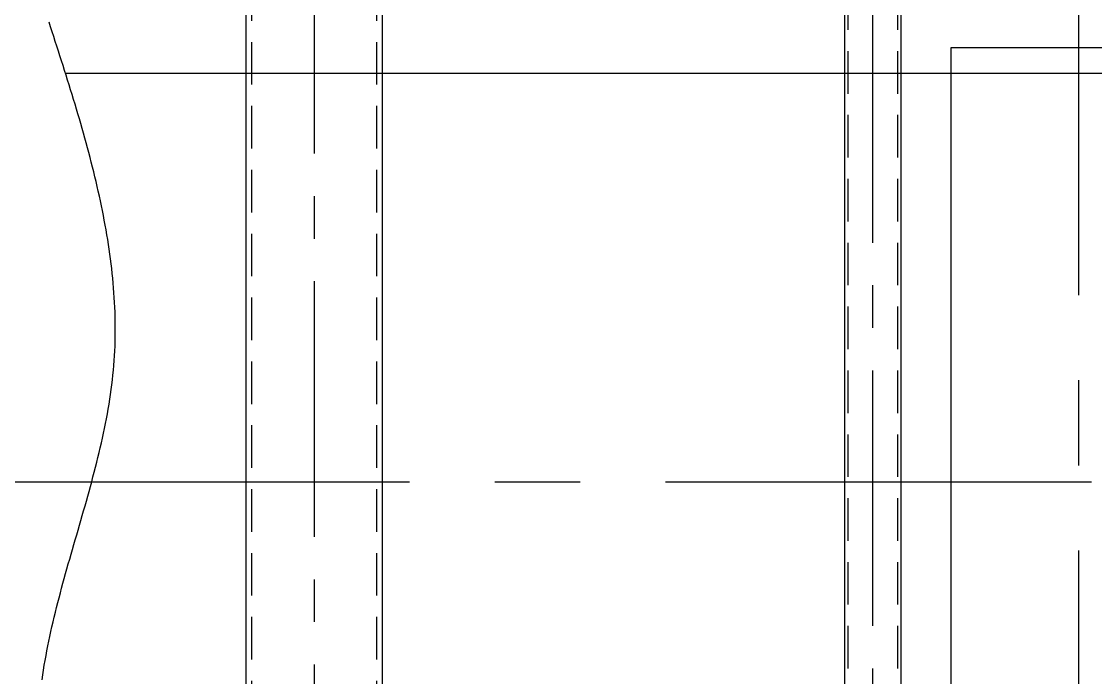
# Model space of a CAD drawing. Extents: x 0 to 68580, y 0 to 45720.
# Drawn here: x 42843 to 46043, y 12599 to 14556 of the extents above; entities that cross this region are included whole.
import ezdxf

# ---------------------------------------------------------------- set-up
doc = ezdxf.new("R2010")
doc.units = 0
doc.header["$LTSCALE"] = 40
for name, pattern in [('CENTER', [50.8, 31.75, -6.35, 6.35, -6.35]), ('CENTER2', [28.575, 19.05, -3.175, 3.175, -3.175]), ('HIDDEN2', [4.7625, 3.175, -1.5875])]:
    doc.linetypes.add(name, pattern=pattern)
for name, color, linetype in [('EMS_CL', 1, 'CENTER'), ('EMS_GRAY', 252, 'CONTINUOUS'), ('EMS_SHIPSTRUCTURE', 151, 'CONTINUOUS')]:
    doc.layers.add(name, color=color, linetype=linetype)

msp = doc.modelspace()

# ---------------------------------------------------------------- linework, layer by layer
at = {"layer": 'EMS_CL'}
for p, q in [((45994.048, 11708.032), (45994.048, 14658.032)), ((36633.61, 13183.032), (50746.95, 13183.032))]:
    msp.add_line(p, q, dxfattribs=at)
at = {"layer": 'EMS_GRAY'}
for p, q in [((45613.048, 14478.032), (46375.048, 14478.032)), ((45613.048, 11888.032), (45613.048, 14478.032)), ((42974.019, 14402.032), (46397.048, 14402.032))]:
    msp.add_line(p, q, dxfattribs=at)
msp.add_polyline3d([(42904.7, 12592.8, 0), (42906.7, 12607.2, 0), (42908.9, 12621.5, 0), (42911.2, 12635.9, 0), (42913.7, 12650.2, 0), (42916.2, 12664.5, 0), (42918.9, 12678.9, 0), (42921.7, 12693.3, 0), (42924.6, 12707.6, 0), (42927.7, 12722, 0), (42930.8, 12736.4, 0), (42934, 12750.7, 0), (42937.4, 12765.1, 0), (42940.8, 12779.5, 0), (42944.3, 12793.9, 0), (42947.8, 12808.3, 0), (42951.5, 12822.7, 0), (42955.2, 12837.1, 0), (42959, 12851.5, 0), (42962.8, 12865.9, 0), (42966.7, 12880.3, 0), (42970.7, 12894.7, 0), (42974.7, 12909.1, 0), (42978.7, 12923.5, 0), (42982.7, 12937.9, 0), (42986.8, 12952.3, 0), (42990.9, 12966.8, 0), (42995.1, 12981.2, 0), (42999.2, 12995.6, 0), (43003.4, 13010, 0), (43007.6, 13024.5, 0), (43011.7, 13038.9, 0), (43015.9, 13053.3, 0), (43020, 13067.8, 0), (43024.2, 13082.2, 0), (43028.3, 13096.6, 0), (43032.4, 13111.1, 0), (43036.4, 13125.5, 0), (43040.5, 13140, 0), (43044.5, 13154.4, 0), (43048.4, 13168.9, 0), (43052.3, 13183.3, 0), (43056.2, 13197.8, 0), (43059.9, 13212.2, 0), (43063.7, 13226.7, 0), (43067.3, 13241.1, 0), (43070.9, 13255.6, 0), (43074.4, 13270, 0), (43077.8, 13284.5, 0), (43081.1, 13298.9, 0), (43084.4, 13313.4, 0), (43087.5, 13327.8, 0), (43090.5, 13342.3, 0), (43093.5, 13356.7, 0), (43096.3, 13371.2, 0), (43099, 13385.7, 0), (43101.6, 13400.1, 0), (43104, 13414.6, 0), (43106.3, 13429, 0), (43108.5, 13443.5, 0), (43110.5, 13457.9, 0), (43112.4, 13472.4, 0), (43114.1, 13486.8, 0), (43115.7, 13501.3, 0), (43117.1, 13515.7, 0), (43118.4, 13530.2, 0), (43119.5, 13544.6, 0), (43120.4, 13559.1, 0), (43121.2, 13573.5, 0), (43121.8, 13587.9, 0), (43122.2, 13602.4, 0), (43122.5, 13616.8, 0), (43122.7, 13631.3, 0), (43122.7, 13645.7, 0), (43122.5, 13660.1, 0), (43122.2, 13674.6, 0), (43121.8, 13689, 0), (43121.2, 13703.4, 0), (43120.5, 13717.9, 0), (43119.7, 13732.3, 0), (43118.7, 13746.7, 0), (43117.6, 13761.2, 0), (43116.4, 13775.6, 0), (43115, 13790, 0), (43113.6, 13804.5, 0), (43112, 13818.9, 0), (43110.3, 13833.3, 0), (43108.4, 13847.8, 0), (43106.5, 13862.2, 0), (43104.4, 13876.6, 0), (43102.3, 13891, 0), (43100, 13905.4, 0), (43097.6, 13919.9, 0), (43095.2, 13934.3, 0), (43092.6, 13948.7, 0), (43089.9, 13963.1, 0), (43087.1, 13977.6, 0), (43084.3, 13992, 0), (43081.3, 14006.4, 0), (43078.3, 14020.8, 0), (43075.2, 14035.2, 0), (43072, 14049.7, 0), (43068.7, 14064.1, 0), (43065.3, 14078.5, 0), (43061.9, 14092.9, 0), (43058.4, 14107.3, 0), (43054.8, 14121.7, 0), (43051.1, 14136.1, 0), (43047.4, 14150.6, 0), (43043.6, 14165, 0), (43039.8, 14179.4, 0), (43035.8, 14193.8, 0), (43031.9, 14208.2, 0), (43027.8, 14222.6, 0), (43023.8, 14237, 0), (43019.6, 14251.4, 0), (43015.5, 14265.9, 0), (43011.2, 14280.3, 0), (43007, 14294.7, 0), (43002.7, 14309.1, 0), (42998.3, 14323.5, 0), (42993.9, 14337.9, 0), (42989.5, 14352.3, 0), (42985.1, 14366.7, 0), (42980.6, 14381.1, 0), (42976.1, 14395.5, 0), (42971.5, 14410, 0), (42967, 14424.4, 0), (42962.4, 14438.8, 0), (42957.8, 14453.2, 0), (42953.2, 14467.6, 0), (42948.5, 14482, 0), (42943.9, 14496.4, 0), (42939.2, 14510.8, 0), (42934.6, 14525.2, 0), (42929.9, 14539.6, 0), (42925.3, 14554, 0)], dxfattribs=at)
at = {"layer": 'EMS_SHIPSTRUCTURE'}
for p, q in [((43512.869, 10748.032), (43512.869, 15618.032)), ((43918.869, 10748.032), (43918.869, 15618.032)), ((45294.947, 14658.032), (45294.947, 11708.032)), ((45463.247, 14658.032), (45463.247, 11708.032))]:
    msp.add_line(p, q, dxfattribs=at)
at = {"layer": 'EMS_SHIPSTRUCTURE', "linetype": 'HIDDEN2'}
for p, q in [((43529.869, 10748.032), (43529.869, 15618.032)), ((43901.869, 10748.032), (43901.869, 15618.032)), ((45304.947, 14658.032), (45304.947, 11708.032)), ((45453.247, 14658.032), (45453.247, 11708.032))]:
    msp.add_line(p, q, dxfattribs=at)
at = {"layer": 'EMS_SHIPSTRUCTURE', "linetype": 'CENTER2'}
for p, q in [((43715.869, 10733.032), (43715.869, 15633.032)), ((45379.097, 14658.032), (45379.097, 11553.689))]:
    msp.add_line(p, q, dxfattribs=at)

doc.saveas('drawing.dxf')
